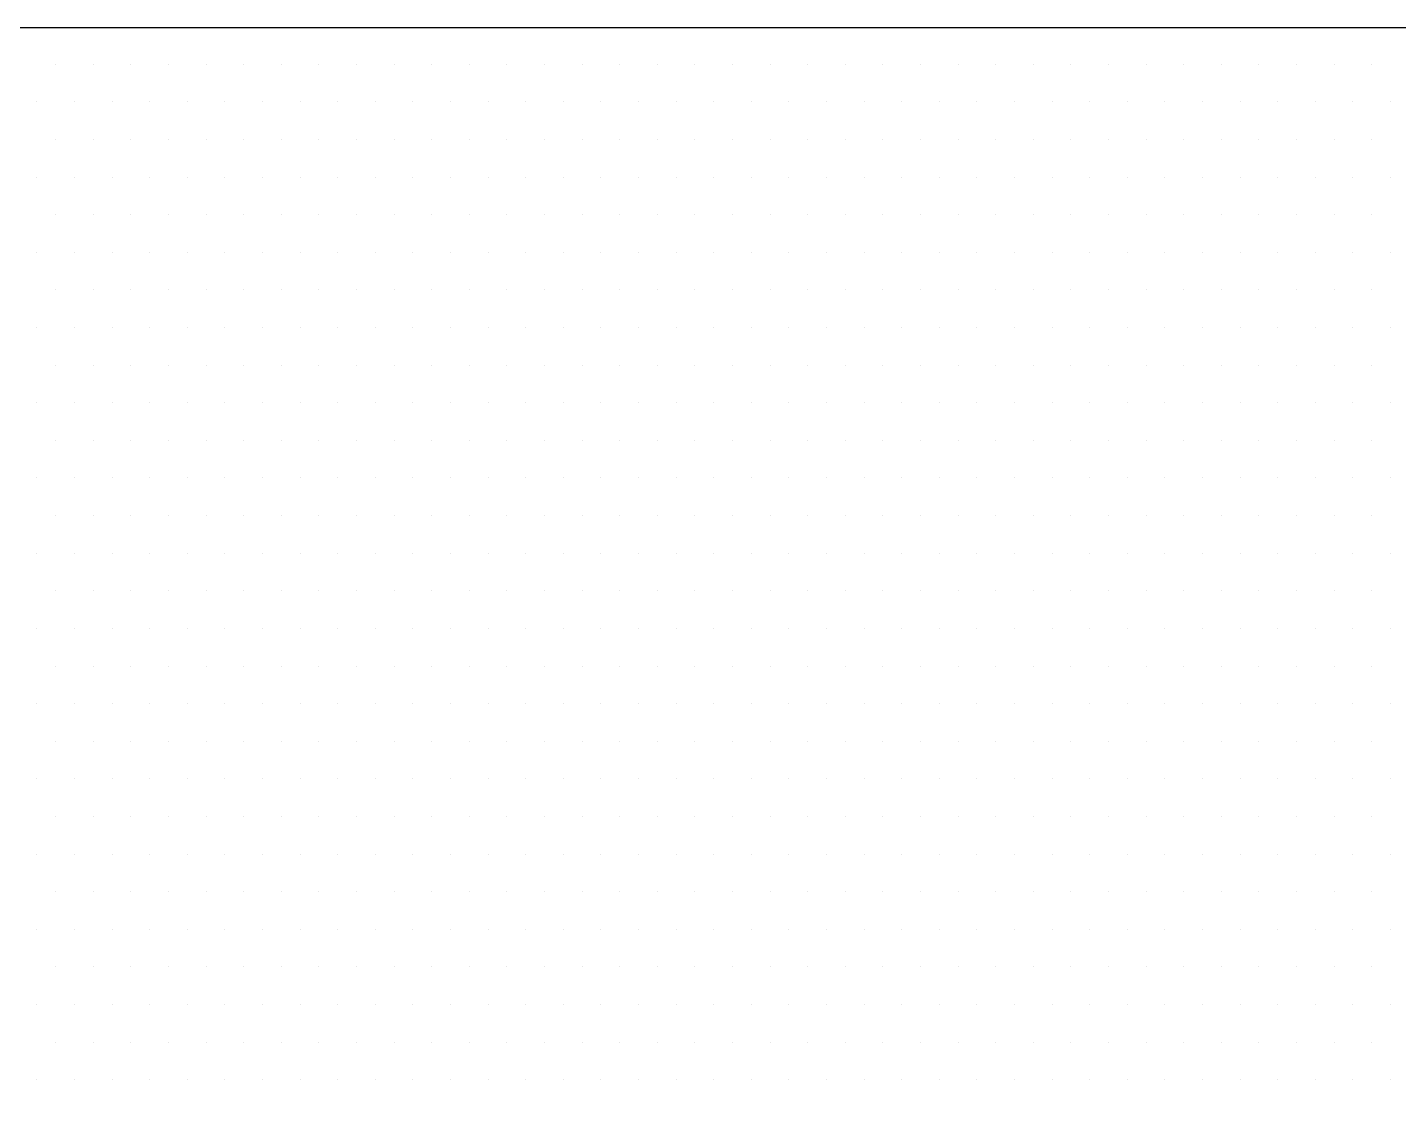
# Model space of a CAD drawing. Extents: x 13276711 to 13543385, y -848943 to -68012.
# Drawn here: x 13509252.65 to 13509262.9, y -843697.45 to -843689.44 of the extents above; entities that cross this region are included whole.
import ezdxf

# ---------------------------------------------------------------- set-up
doc = ezdxf.new("R2010")
doc.units = 0
doc.header["$LTSCALE"] = 1000
doc.header["$MEASUREMENT"] = 0
doc.layers.add('PUB_DIM', color=3, linetype='Continuous')
doc.layers.add('WINDOW', color=4, linetype='Continuous')

# ---------------------------------------------------------------- blocks, each defined once
blk = doc.blocks.new('*X36')
at = {"color": 0}
for p, q in [((-63.75, 1315.875), (-63.75, 1315.875)), ((-63.6875, 1315.875), (-63.6875, 1315.875)), ((-63.625, 1315.875), (-63.625, 1315.875)), ((-63.5625, 1315.875), (-63.5625, 1315.875)), ((-63.5, 1315.875), (-63.5, 1315.875)), ((-63.4375, 1315.875), (-63.4375, 1315.875)), ((-63.375, 1315.875), (-63.375, 1315.875)), ((-63.3125, 1315.875), (-63.3125, 1315.875)), ((-63.25, 1315.875), (-63.25, 1315.875)), ((-63.1875, 1315.875), (-63.1875, 1315.875)), ((-63.125, 1315.875), (-63.125, 1315.875)), ((-63.0625, 1315.875), (-63.0625, 1315.875)), ((-63, 1315.875), (-63, 1315.875)), ((-62.9375, 1315.875), (-62.9375, 1315.875)), ((-62.875, 1315.875), (-62.875, 1315.875)), ((-62.8125, 1315.875), (-62.8125, 1315.875)), ((-62.75, 1315.875), (-62.75, 1315.875)), ((-62.6875, 1315.875), (-62.6875, 1315.875)), ((-62.625, 1315.875), (-62.625, 1315.875)), ((-62.5625, 1315.875), (-62.5625, 1315.875)), ((-62.5, 1315.875), (-62.5, 1315.875)), ((-62.4375, 1315.875), (-62.4375, 1315.875)), ((-62.375, 1315.875), (-62.375, 1315.875)), ((-62.3125, 1315.875), (-62.3125, 1315.875)), ((-62.25, 1315.875), (-62.25, 1315.875)), ((-62.1875, 1315.875), (-62.1875, 1315.875)), ((-62.125, 1315.875), (-62.125, 1315.875)), ((-62.0625, 1315.875), (-62.0625, 1315.875)), ((-62, 1315.875), (-62, 1315.875)), ((-61.9375, 1315.875), (-61.9375, 1315.875)), ((-61.875, 1315.875), (-61.875, 1315.875)), ((-61.8125, 1315.875), (-61.8125, 1315.875)), ((-61.75, 1315.875), (-61.75, 1315.875)), ((-61.6875, 1315.875), (-61.6875, 1315.875)), ((-61.625, 1315.875), (-61.625, 1315.875)), ((-61.5625, 1315.875), (-61.5625, 1315.875)), ((-63.78125, 1315.8125), (-63.78125, 1315.8125)), ((-63.71875, 1315.8125), (-63.71875, 1315.8125)), ((-63.65625, 1315.8125), (-63.65625, 1315.8125)), ((-63.59375, 1315.8125), (-63.59375, 1315.8125)), ((-63.53125, 1315.8125), (-63.53125, 1315.8125)), ((-63.46875, 1315.8125), (-63.46875, 1315.8125)), ((-63.40625, 1315.8125), (-63.40625, 1315.8125)), ((-63.34375, 1315.8125), (-63.34375, 1315.8125)), ((-63.28125, 1315.8125), (-63.28125, 1315.8125)), ((-63.21875, 1315.8125), (-63.21875, 1315.8125)), ((-63.15625, 1315.8125), (-63.15625, 1315.8125)), ((-63.09375, 1315.8125), (-63.09375, 1315.8125)), ((-63.03125, 1315.8125), (-63.03125, 1315.8125)), ((-62.96875, 1315.8125), (-62.96875, 1315.8125)), ((-62.90625, 1315.8125), (-62.90625, 1315.8125)), ((-62.84375, 1315.8125), (-62.84375, 1315.8125)), ((-62.78125, 1315.8125), (-62.78125, 1315.8125)), ((-62.71875, 1315.8125), (-62.71875, 1315.8125)), ((-62.65625, 1315.8125), (-62.65625, 1315.8125)), ((-62.59375, 1315.8125), (-62.59375, 1315.8125)), ((-62.53125, 1315.8125), (-62.53125, 1315.8125)), ((-62.46875, 1315.8125), (-62.46875, 1315.8125)), ((-62.40625, 1315.8125), (-62.40625, 1315.8125)), ((-62.34375, 1315.8125), (-62.34375, 1315.8125)), ((-62.28125, 1315.8125), (-62.28125, 1315.8125)), ((-62.21875, 1315.8125), (-62.21875, 1315.8125)), ((-62.15625, 1315.8125), (-62.15625, 1315.8125)), ((-62.09375, 1315.8125), (-62.09375, 1315.8125)), ((-62.03125, 1315.8125), (-62.03125, 1315.8125)), ((-61.96875, 1315.8125), (-61.96875, 1315.8125)), ((-61.90625, 1315.8125), (-61.90625, 1315.8125)), ((-61.84375, 1315.8125), (-61.84375, 1315.8125)), ((-61.78125, 1315.8125), (-61.78125, 1315.8125)), ((-61.71875, 1315.8125), (-61.71875, 1315.8125)), ((-61.65625, 1315.8125), (-61.65625, 1315.8125)), ((-61.59375, 1315.8125), (-61.59375, 1315.8125)), ((-61.53125, 1315.8125), (-61.53125, 1315.8125)), ((-63.75, 1315.75), (-63.75, 1315.75)), ((-63.6875, 1315.75), (-63.6875, 1315.75)), ((-63.625, 1315.75), (-63.625, 1315.75)), ((-63.5625, 1315.75), (-63.5625, 1315.75)), ((-63.5, 1315.75), (-63.5, 1315.75)), ((-63.4375, 1315.75), (-63.4375, 1315.75)), ((-63.375, 1315.75), (-63.375, 1315.75)), ((-63.3125, 1315.75), (-63.3125, 1315.75)), ((-63.25, 1315.75), (-63.25, 1315.75)), ((-63.1875, 1315.75), (-63.1875, 1315.75)), ((-63.125, 1315.75), (-63.125, 1315.75)), ((-63.0625, 1315.75), (-63.0625, 1315.75)), ((-63, 1315.75), (-63, 1315.75)), ((-62.9375, 1315.75), (-62.9375, 1315.75)), ((-62.875, 1315.75), (-62.875, 1315.75)), ((-62.8125, 1315.75), (-62.8125, 1315.75)), ((-62.75, 1315.75), (-62.75, 1315.75)), ((-62.6875, 1315.75), (-62.6875, 1315.75)), ((-62.625, 1315.75), (-62.625, 1315.75)), ((-62.5625, 1315.75), (-62.5625, 1315.75)), ((-62.5, 1315.75), (-62.5, 1315.75)), ((-62.4375, 1315.75), (-62.4375, 1315.75)), ((-62.375, 1315.75), (-62.375, 1315.75)), ((-62.3125, 1315.75), (-62.3125, 1315.75)), ((-62.25, 1315.75), (-62.25, 1315.75)), ((-62.1875, 1315.75), (-62.1875, 1315.75)), ((-62.125, 1315.75), (-62.125, 1315.75)), ((-62.0625, 1315.75), (-62.0625, 1315.75)), ((-62, 1315.75), (-62, 1315.75)), ((-61.9375, 1315.75), (-61.9375, 1315.75)), ((-61.875, 1315.75), (-61.875, 1315.75)), ((-61.8125, 1315.75), (-61.8125, 1315.75)), ((-61.75, 1315.75), (-61.75, 1315.75)), ((-61.6875, 1315.75), (-61.6875, 1315.75)), ((-61.625, 1315.75), (-61.625, 1315.75)), ((-61.5625, 1315.75), (-61.5625, 1315.75)), ((-63.78125, 1315.6875), (-63.78125, 1315.6875)), ((-63.71875, 1315.6875), (-63.71875, 1315.6875)), ((-63.65625, 1315.6875), (-63.65625, 1315.6875)), ((-63.59375, 1315.6875), (-63.59375, 1315.6875)), ((-63.53125, 1315.6875), (-63.53125, 1315.6875)), ((-63.46875, 1315.6875), (-63.46875, 1315.6875)), ((-63.40625, 1315.6875), (-63.40625, 1315.6875)), ((-63.34375, 1315.6875), (-63.34375, 1315.6875)), ((-63.28125, 1315.6875), (-63.28125, 1315.6875)), ((-63.21875, 1315.6875), (-63.21875, 1315.6875)), ((-63.15625, 1315.6875), (-63.15625, 1315.6875)), ((-63.09375, 1315.6875), (-63.09375, 1315.6875)), ((-63.03125, 1315.6875), (-63.03125, 1315.6875)), ((-62.96875, 1315.6875), (-62.96875, 1315.6875)), ((-62.90625, 1315.6875), (-62.90625, 1315.6875)), ((-62.84375, 1315.6875), (-62.84375, 1315.6875)), ((-62.78125, 1315.6875), (-62.78125, 1315.6875)), ((-62.71875, 1315.6875), (-62.71875, 1315.6875)), ((-62.65625, 1315.6875), (-62.65625, 1315.6875)), ((-62.59375, 1315.6875), (-62.59375, 1315.6875)), ((-62.53125, 1315.6875), (-62.53125, 1315.6875)), ((-62.46875, 1315.6875), (-62.46875, 1315.6875)), ((-62.40625, 1315.6875), (-62.40625, 1315.6875)), ((-62.34375, 1315.6875), (-62.34375, 1315.6875)), ((-62.28125, 1315.6875), (-62.28125, 1315.6875)), ((-62.21875, 1315.6875), (-62.21875, 1315.6875)), ((-62.15625, 1315.6875), (-62.15625, 1315.6875)), ((-62.09375, 1315.6875), (-62.09375, 1315.6875)), ((-62.03125, 1315.6875), (-62.03125, 1315.6875)), ((-61.96875, 1315.6875), (-61.96875, 1315.6875)), ((-61.90625, 1315.6875), (-61.90625, 1315.6875)), ((-61.84375, 1315.6875), (-61.84375, 1315.6875)), ((-61.78125, 1315.6875), (-61.78125, 1315.6875)), ((-61.71875, 1315.6875), (-61.71875, 1315.6875)), ((-61.65625, 1315.6875), (-61.65625, 1315.6875)), ((-61.59375, 1315.6875), (-61.59375, 1315.6875)), ((-61.53125, 1315.6875), (-61.53125, 1315.6875)), ((-63.75, 1315.625), (-63.75, 1315.625)), ((-63.6875, 1315.625), (-63.6875, 1315.625)), ((-63.625, 1315.625), (-63.625, 1315.625)), ((-63.5625, 1315.625), (-63.5625, 1315.625)), ((-63.5, 1315.625), (-63.5, 1315.625)), ((-63.4375, 1315.625), (-63.4375, 1315.625)), ((-63.375, 1315.625), (-63.375, 1315.625)), ((-63.3125, 1315.625), (-63.3125, 1315.625)), ((-63.25, 1315.625), (-63.25, 1315.625)), ((-63.1875, 1315.625), (-63.1875, 1315.625)), ((-63.125, 1315.625), (-63.125, 1315.625)), ((-63.0625, 1315.625), (-63.0625, 1315.625)), ((-63, 1315.625), (-63, 1315.625)), ((-62.9375, 1315.625), (-62.9375, 1315.625)), ((-62.875, 1315.625), (-62.875, 1315.625)), ((-62.8125, 1315.625), (-62.8125, 1315.625)), ((-62.75, 1315.625), (-62.75, 1315.625)), ((-62.6875, 1315.625), (-62.6875, 1315.625)), ((-62.625, 1315.625), (-62.625, 1315.625)), ((-62.5625, 1315.625), (-62.5625, 1315.625)), ((-62.5, 1315.625), (-62.5, 1315.625)), ((-62.4375, 1315.625), (-62.4375, 1315.625)), ((-62.375, 1315.625), (-62.375, 1315.625)), ((-62.3125, 1315.625), (-62.3125, 1315.625)), ((-62.25, 1315.625), (-62.25, 1315.625)), ((-62.1875, 1315.625), (-62.1875, 1315.625)), ((-62.125, 1315.625), (-62.125, 1315.625)), ((-62.0625, 1315.625), (-62.0625, 1315.625)), ((-62, 1315.625), (-62, 1315.625)), ((-61.9375, 1315.625), (-61.9375, 1315.625)), ((-61.875, 1315.625), (-61.875, 1315.625)), ((-61.8125, 1315.625), (-61.8125, 1315.625)), ((-61.75, 1315.625), (-61.75, 1315.625)), ((-61.6875, 1315.625), (-61.6875, 1315.625)), ((-61.625, 1315.625), (-61.625, 1315.625)), ((-61.5625, 1315.625), (-61.5625, 1315.625)), ((-63.78125, 1315.5625), (-63.78125, 1315.5625)), ((-63.71875, 1315.5625), (-63.71875, 1315.5625)), ((-63.65625, 1315.5625), (-63.65625, 1315.5625)), ((-63.59375, 1315.5625), (-63.59375, 1315.5625)), ((-63.53125, 1315.5625), (-63.53125, 1315.5625)), ((-63.46875, 1315.5625), (-63.46875, 1315.5625)), ((-63.40625, 1315.5625), (-63.40625, 1315.5625)), ((-63.34375, 1315.5625), (-63.34375, 1315.5625)), ((-63.28125, 1315.5625), (-63.28125, 1315.5625)), ((-63.21875, 1315.5625), (-63.21875, 1315.5625)), ((-63.15625, 1315.5625), (-63.15625, 1315.5625)), ((-63.09375, 1315.5625), (-63.09375, 1315.5625)), ((-63.03125, 1315.5625), (-63.03125, 1315.5625)), ((-62.96875, 1315.5625), (-62.96875, 1315.5625)), ((-62.90625, 1315.5625), (-62.90625, 1315.5625)), ((-62.84375, 1315.5625), (-62.84375, 1315.5625)), ((-62.78125, 1315.5625), (-62.78125, 1315.5625)), ((-62.71875, 1315.5625), (-62.71875, 1315.5625)), ((-62.65625, 1315.5625), (-62.65625, 1315.5625)), ((-62.59375, 1315.5625), (-62.59375, 1315.5625)), ((-62.53125, 1315.5625), (-62.53125, 1315.5625)), ((-62.46875, 1315.5625), (-62.46875, 1315.5625)), ((-62.40625, 1315.5625), (-62.40625, 1315.5625)), ((-62.34375, 1315.5625), (-62.34375, 1315.5625)), ((-62.28125, 1315.5625), (-62.28125, 1315.5625)), ((-62.21875, 1315.5625), (-62.21875, 1315.5625)), ((-62.15625, 1315.5625), (-62.15625, 1315.5625)), ((-62.09375, 1315.5625), (-62.09375, 1315.5625)), ((-62.03125, 1315.5625), (-62.03125, 1315.5625)), ((-61.96875, 1315.5625), (-61.96875, 1315.5625)), ((-61.90625, 1315.5625), (-61.90625, 1315.5625)), ((-61.84375, 1315.5625), (-61.84375, 1315.5625)), ((-61.78125, 1315.5625), (-61.78125, 1315.5625)), ((-61.71875, 1315.5625), (-61.71875, 1315.5625)), ((-61.65625, 1315.5625), (-61.65625, 1315.5625)), ((-61.59375, 1315.5625), (-61.59375, 1315.5625)), ((-61.53125, 1315.5625), (-61.53125, 1315.5625)), ((-63.75, 1315.5), (-63.75, 1315.5)), ((-63.6875, 1315.5), (-63.6875, 1315.5)), ((-63.625, 1315.5), (-63.625, 1315.5)), ((-63.5625, 1315.5), (-63.5625, 1315.5)), ((-63.5, 1315.5), (-63.5, 1315.5)), ((-63.4375, 1315.5), (-63.4375, 1315.5)), ((-63.375, 1315.5), (-63.375, 1315.5)), ((-63.3125, 1315.5), (-63.3125, 1315.5)), ((-63.25, 1315.5), (-63.25, 1315.5)), ((-63.1875, 1315.5), (-63.1875, 1315.5)), ((-63.125, 1315.5), (-63.125, 1315.5)), ((-63.0625, 1315.5), (-63.0625, 1315.5)), ((-63, 1315.5), (-63, 1315.5)), ((-62.9375, 1315.5), (-62.9375, 1315.5)), ((-62.875, 1315.5), (-62.875, 1315.5)), ((-62.8125, 1315.5), (-62.8125, 1315.5)), ((-62.75, 1315.5), (-62.75, 1315.5)), ((-62.6875, 1315.5), (-62.6875, 1315.5)), ((-62.625, 1315.5), (-62.625, 1315.5)), ((-62.5625, 1315.5), (-62.5625, 1315.5)), ((-62.5, 1315.5), (-62.5, 1315.5)), ((-62.4375, 1315.5), (-62.4375, 1315.5)), ((-62.375, 1315.5), (-62.375, 1315.5)), ((-62.3125, 1315.5), (-62.3125, 1315.5)), ((-62.25, 1315.5), (-62.25, 1315.5)), ((-62.1875, 1315.5), (-62.1875, 1315.5)), ((-62.125, 1315.5), (-62.125, 1315.5)), ((-62.0625, 1315.5), (-62.0625, 1315.5)), ((-62, 1315.5), (-62, 1315.5)), ((-61.9375, 1315.5), (-61.9375, 1315.5)), ((-61.875, 1315.5), (-61.875, 1315.5)), ((-61.8125, 1315.5), (-61.8125, 1315.5)), ((-61.75, 1315.5), (-61.75, 1315.5)), ((-61.6875, 1315.5), (-61.6875, 1315.5)), ((-61.625, 1315.5), (-61.625, 1315.5)), ((-61.5625, 1315.5), (-61.5625, 1315.5)), ((-63.78125, 1315.4375), (-63.78125, 1315.4375)), ((-63.71875, 1315.4375), (-63.71875, 1315.4375)), ((-63.65625, 1315.4375), (-63.65625, 1315.4375)), ((-63.59375, 1315.4375), (-63.59375, 1315.4375)), ((-63.53125, 1315.4375), (-63.53125, 1315.4375)), ((-63.46875, 1315.4375), (-63.46875, 1315.4375)), ((-63.40625, 1315.4375), (-63.40625, 1315.4375)), ((-63.34375, 1315.4375), (-63.34375, 1315.4375)), ((-63.28125, 1315.4375), (-63.28125, 1315.4375)), ((-63.21875, 1315.4375), (-63.21875, 1315.4375)), ((-63.15625, 1315.4375), (-63.15625, 1315.4375)), ((-63.09375, 1315.4375), (-63.09375, 1315.4375)), ((-63.03125, 1315.4375), (-63.03125, 1315.4375)), ((-62.96875, 1315.4375), (-62.96875, 1315.4375)), ((-62.90625, 1315.4375), (-62.90625, 1315.4375)), ((-62.84375, 1315.4375), (-62.84375, 1315.4375)), ((-62.78125, 1315.4375), (-62.78125, 1315.4375)), ((-62.71875, 1315.4375), (-62.71875, 1315.4375)), ((-62.65625, 1315.4375), (-62.65625, 1315.4375)), ((-62.59375, 1315.4375), (-62.59375, 1315.4375)), ((-62.53125, 1315.4375), (-62.53125, 1315.4375)), ((-62.46875, 1315.4375), (-62.46875, 1315.4375)), ((-62.40625, 1315.4375), (-62.40625, 1315.4375)), ((-62.34375, 1315.4375), (-62.34375, 1315.4375)), ((-62.28125, 1315.4375), (-62.28125, 1315.4375)), ((-62.21875, 1315.4375), (-62.21875, 1315.4375)), ((-62.15625, 1315.4375), (-62.15625, 1315.4375)), ((-62.09375, 1315.4375), (-62.09375, 1315.4375)), ((-62.03125, 1315.4375), (-62.03125, 1315.4375)), ((-61.96875, 1315.4375), (-61.96875, 1315.4375)), ((-61.90625, 1315.4375), (-61.90625, 1315.4375)), ((-61.84375, 1315.4375), (-61.84375, 1315.4375)), ((-61.78125, 1315.4375), (-61.78125, 1315.4375)), ((-61.71875, 1315.4375), (-61.71875, 1315.4375)), ((-61.65625, 1315.4375), (-61.65625, 1315.4375)), ((-61.59375, 1315.4375), (-61.59375, 1315.4375)), ((-61.53125, 1315.4375), (-61.53125, 1315.4375)), ((-63.75, 1315.375), (-63.75, 1315.375)), ((-63.6875, 1315.375), (-63.6875, 1315.375)), ((-63.625, 1315.375), (-63.625, 1315.375)), ((-63.5625, 1315.375), (-63.5625, 1315.375)), ((-63.5, 1315.375), (-63.5, 1315.375)), ((-63.4375, 1315.375), (-63.4375, 1315.375)), ((-63.375, 1315.375), (-63.375, 1315.375)), ((-63.3125, 1315.375), (-63.3125, 1315.375)), ((-63.25, 1315.375), (-63.25, 1315.375)), ((-63.1875, 1315.375), (-63.1875, 1315.375)), ((-63.125, 1315.375), (-63.125, 1315.375)), ((-63.0625, 1315.375), (-63.0625, 1315.375)), ((-63, 1315.375), (-63, 1315.375)), ((-62.9375, 1315.375), (-62.9375, 1315.375)), ((-62.875, 1315.375), (-62.875, 1315.375)), ((-62.8125, 1315.375), (-62.8125, 1315.375)), ((-62.75, 1315.375), (-62.75, 1315.375)), ((-62.6875, 1315.375), (-62.6875, 1315.375)), ((-62.625, 1315.375), (-62.625, 1315.375)), ((-62.5625, 1315.375), (-62.5625, 1315.375)), ((-62.5, 1315.375), (-62.5, 1315.375)), ((-62.4375, 1315.375), (-62.4375, 1315.375)), ((-62.375, 1315.375), (-62.375, 1315.375)), ((-62.3125, 1315.375), (-62.3125, 1315.375)), ((-62.25, 1315.375), (-62.25, 1315.375)), ((-62.1875, 1315.375), (-62.1875, 1315.375)), ((-62.125, 1315.375), (-62.125, 1315.375)), ((-62.0625, 1315.375), (-62.0625, 1315.375)), ((-62, 1315.375), (-62, 1315.375)), ((-61.9375, 1315.375), (-61.9375, 1315.375)), ((-61.875, 1315.375), (-61.875, 1315.375)), ((-61.8125, 1315.375), (-61.8125, 1315.375)), ((-61.75, 1315.375), (-61.75, 1315.375)), ((-61.6875, 1315.375), (-61.6875, 1315.375)), ((-61.625, 1315.375), (-61.625, 1315.375)), ((-61.5625, 1315.375), (-61.5625, 1315.375)), ((-63.78125, 1315.3125), (-63.78125, 1315.3125)), ((-63.71875, 1315.3125), (-63.71875, 1315.3125)), ((-63.65625, 1315.3125), (-63.65625, 1315.3125)), ((-63.59375, 1315.3125), (-63.59375, 1315.3125)), ((-63.53125, 1315.3125), (-63.53125, 1315.3125)), ((-63.46875, 1315.3125), (-63.46875, 1315.3125)), ((-63.40625, 1315.3125), (-63.40625, 1315.3125)), ((-63.34375, 1315.3125), (-63.34375, 1315.3125)), ((-63.28125, 1315.3125), (-63.28125, 1315.3125)), ((-63.21875, 1315.3125), (-63.21875, 1315.3125)), ((-63.15625, 1315.3125), (-63.15625, 1315.3125)), ((-63.09375, 1315.3125), (-63.09375, 1315.3125)), ((-63.03125, 1315.3125), (-63.03125, 1315.3125)), ((-62.96875, 1315.3125), (-62.96875, 1315.3125)), ((-62.90625, 1315.3125), (-62.90625, 1315.3125)), ((-62.84375, 1315.3125), (-62.84375, 1315.3125)), ((-62.78125, 1315.3125), (-62.78125, 1315.3125)), ((-62.71875, 1315.3125), (-62.71875, 1315.3125)), ((-62.65625, 1315.3125), (-62.65625, 1315.3125)), ((-62.59375, 1315.3125), (-62.59375, 1315.3125)), ((-62.53125, 1315.3125), (-62.53125, 1315.3125)), ((-62.46875, 1315.3125), (-62.46875, 1315.3125)), ((-62.40625, 1315.3125), (-62.40625, 1315.3125)), ((-62.34375, 1315.3125), (-62.34375, 1315.3125)), ((-62.28125, 1315.3125), (-62.28125, 1315.3125)), ((-62.21875, 1315.3125), (-62.21875, 1315.3125)), ((-62.15625, 1315.3125), (-62.15625, 1315.3125)), ((-62.09375, 1315.3125), (-62.09375, 1315.3125)), ((-62.03125, 1315.3125), (-62.03125, 1315.3125)), ((-61.96875, 1315.3125), (-61.96875, 1315.3125)), ((-61.90625, 1315.3125), (-61.90625, 1315.3125)), ((-61.84375, 1315.3125), (-61.84375, 1315.3125)), ((-61.78125, 1315.3125), (-61.78125, 1315.3125)), ((-61.71875, 1315.3125), (-61.71875, 1315.3125)), ((-61.65625, 1315.3125), (-61.65625, 1315.3125)), ((-61.59375, 1315.3125), (-61.59375, 1315.3125)), ((-61.53125, 1315.3125), (-61.53125, 1315.3125)), ((-63.75, 1315.25), (-63.75, 1315.25)), ((-63.6875, 1315.25), (-63.6875, 1315.25)), ((-63.625, 1315.25), (-63.625, 1315.25)), ((-63.5625, 1315.25), (-63.5625, 1315.25)), ((-63.5, 1315.25), (-63.5, 1315.25)), ((-63.4375, 1315.25), (-63.4375, 1315.25)), ((-63.375, 1315.25), (-63.375, 1315.25)), ((-63.3125, 1315.25), (-63.3125, 1315.25)), ((-63.25, 1315.25), (-63.25, 1315.25)), ((-63.1875, 1315.25), (-63.1875, 1315.25)), ((-63.125, 1315.25), (-63.125, 1315.25)), ((-63.0625, 1315.25), (-63.0625, 1315.25)), ((-63, 1315.25), (-63, 1315.25)), ((-62.9375, 1315.25), (-62.9375, 1315.25)), ((-62.875, 1315.25), (-62.875, 1315.25)), ((-62.8125, 1315.25), (-62.8125, 1315.25)), ((-62.75, 1315.25), (-62.75, 1315.25)), ((-62.6875, 1315.25), (-62.6875, 1315.25)), ((-62.625, 1315.25), (-62.625, 1315.25)), ((-62.5625, 1315.25), (-62.5625, 1315.25)), ((-62.5, 1315.25), (-62.5, 1315.25)), ((-62.4375, 1315.25), (-62.4375, 1315.25)), ((-62.375, 1315.25), (-62.375, 1315.25)), ((-62.3125, 1315.25), (-62.3125, 1315.25)), ((-62.25, 1315.25), (-62.25, 1315.25)), ((-62.1875, 1315.25), (-62.1875, 1315.25)), ((-62.125, 1315.25), (-62.125, 1315.25)), ((-62.0625, 1315.25), (-62.0625, 1315.25)), ((-62, 1315.25), (-62, 1315.25)), ((-61.9375, 1315.25), (-61.9375, 1315.25)), ((-61.875, 1315.25), (-61.875, 1315.25)), ((-61.8125, 1315.25), (-61.8125, 1315.25)), ((-61.75, 1315.25), (-61.75, 1315.25)), ((-61.6875, 1315.25), (-61.6875, 1315.25)), ((-61.625, 1315.25), (-61.625, 1315.25)), ((-61.5625, 1315.25), (-61.5625, 1315.25)), ((-63.78125, 1315.1875), (-63.78125, 1315.1875)), ((-63.71875, 1315.1875), (-63.71875, 1315.1875)), ((-63.65625, 1315.1875), (-63.65625, 1315.1875)), ((-63.59375, 1315.1875), (-63.59375, 1315.1875)), ((-63.53125, 1315.1875), (-63.53125, 1315.1875)), ((-63.46875, 1315.1875), (-63.46875, 1315.1875)), ((-63.40625, 1315.1875), (-63.40625, 1315.1875)), ((-63.34375, 1315.1875), (-63.34375, 1315.1875)), ((-63.28125, 1315.1875), (-63.28125, 1315.1875)), ((-63.21875, 1315.1875), (-63.21875, 1315.1875)), ((-63.15625, 1315.1875), (-63.15625, 1315.1875)), ((-63.09375, 1315.1875), (-63.09375, 1315.1875)), ((-63.03125, 1315.1875), (-63.03125, 1315.1875)), ((-62.96875, 1315.1875), (-62.96875, 1315.1875)), ((-62.90625, 1315.1875), (-62.90625, 1315.1875)), ((-62.84375, 1315.1875), (-62.84375, 1315.1875)), ((-62.78125, 1315.1875), (-62.78125, 1315.1875)), ((-62.71875, 1315.1875), (-62.71875, 1315.1875)), ((-62.65625, 1315.1875), (-62.65625, 1315.1875)), ((-62.59375, 1315.1875), (-62.59375, 1315.1875)), ((-62.53125, 1315.1875), (-62.53125, 1315.1875)), ((-62.46875, 1315.1875), (-62.46875, 1315.1875)), ((-62.40625, 1315.1875), (-62.40625, 1315.1875)), ((-62.34375, 1315.1875), (-62.34375, 1315.1875)), ((-62.28125, 1315.1875), (-62.28125, 1315.1875)), ((-62.21875, 1315.1875), (-62.21875, 1315.1875)), ((-62.15625, 1315.1875), (-62.15625, 1315.1875)), ((-62.09375, 1315.1875), (-62.09375, 1315.1875)), ((-62.03125, 1315.1875), (-62.03125, 1315.1875)), ((-61.96875, 1315.1875), (-61.96875, 1315.1875)), ((-61.90625, 1315.1875), (-61.90625, 1315.1875)), ((-61.84375, 1315.1875), (-61.84375, 1315.1875)), ((-61.78125, 1315.1875), (-61.78125, 1315.1875)), ((-61.71875, 1315.1875), (-61.71875, 1315.1875)), ((-61.65625, 1315.1875), (-61.65625, 1315.1875)), ((-61.59375, 1315.1875), (-61.59375, 1315.1875)), ((-61.53125, 1315.1875), (-61.53125, 1315.1875)), ((-63.75, 1315.125), (-63.75, 1315.125)), ((-63.6875, 1315.125), (-63.6875, 1315.125)), ((-63.625, 1315.125), (-63.625, 1315.125)), ((-63.5625, 1315.125), (-63.5625, 1315.125)), ((-63.5, 1315.125), (-63.5, 1315.125)), ((-63.4375, 1315.125), (-63.4375, 1315.125)), ((-63.375, 1315.125), (-63.375, 1315.125)), ((-63.3125, 1315.125), (-63.3125, 1315.125)), ((-63.25, 1315.125), (-63.25, 1315.125)), ((-63.1875, 1315.125), (-63.1875, 1315.125)), ((-63.125, 1315.125), (-63.125, 1315.125)), ((-63.0625, 1315.125), (-63.0625, 1315.125)), ((-63, 1315.125), (-63, 1315.125)), ((-62.9375, 1315.125), (-62.9375, 1315.125)), ((-62.875, 1315.125), (-62.875, 1315.125)), ((-62.8125, 1315.125), (-62.8125, 1315.125)), ((-62.75, 1315.125), (-62.75, 1315.125)), ((-62.6875, 1315.125), (-62.6875, 1315.125)), ((-62.625, 1315.125), (-62.625, 1315.125)), ((-62.5625, 1315.125), (-62.5625, 1315.125)), ((-62.5, 1315.125), (-62.5, 1315.125)), ((-62.4375, 1315.125), (-62.4375, 1315.125)), ((-62.375, 1315.125), (-62.375, 1315.125)), ((-62.3125, 1315.125), (-62.3125, 1315.125)), ((-62.25, 1315.125), (-62.25, 1315.125)), ((-62.1875, 1315.125), (-62.1875, 1315.125)), ((-62.125, 1315.125), (-62.125, 1315.125)), ((-62.0625, 1315.125), (-62.0625, 1315.125)), ((-62, 1315.125), (-62, 1315.125)), ((-61.9375, 1315.125), (-61.9375, 1315.125)), ((-61.875, 1315.125), (-61.875, 1315.125)), ((-61.8125, 1315.125), (-61.8125, 1315.125)), ((-61.75, 1315.125), (-61.75, 1315.125)), ((-61.6875, 1315.125), (-61.6875, 1315.125)), ((-61.625, 1315.125), (-61.625, 1315.125)), ((-61.5625, 1315.125), (-61.5625, 1315.125)), ((-63.78125, 1315.0625), (-63.78125, 1315.0625)), ((-63.71875, 1315.0625), (-63.71875, 1315.0625)), ((-63.65625, 1315.0625), (-63.65625, 1315.0625)), ((-63.59375, 1315.0625), (-63.59375, 1315.0625)), ((-63.53125, 1315.0625), (-63.53125, 1315.0625)), ((-63.46875, 1315.0625), (-63.46875, 1315.0625)), ((-63.40625, 1315.0625), (-63.40625, 1315.0625)), ((-63.34375, 1315.0625), (-63.34375, 1315.0625)), ((-63.28125, 1315.0625), (-63.28125, 1315.0625)), ((-63.21875, 1315.0625), (-63.21875, 1315.0625)), ((-63.15625, 1315.0625), (-63.15625, 1315.0625)), ((-63.09375, 1315.0625), (-63.09375, 1315.0625)), ((-63.03125, 1315.0625), (-63.03125, 1315.0625)), ((-62.96875, 1315.0625), (-62.96875, 1315.0625)), ((-62.90625, 1315.0625), (-62.90625, 1315.0625)), ((-62.84375, 1315.0625), (-62.84375, 1315.0625)), ((-62.78125, 1315.0625), (-62.78125, 1315.0625)), ((-62.71875, 1315.0625), (-62.71875, 1315.0625)), ((-62.65625, 1315.0625), (-62.65625, 1315.0625)), ((-62.59375, 1315.0625), (-62.59375, 1315.0625)), ((-62.53125, 1315.0625), (-62.53125, 1315.0625)), ((-62.46875, 1315.0625), (-62.46875, 1315.0625)), ((-62.40625, 1315.0625), (-62.40625, 1315.0625)), ((-62.34375, 1315.0625), (-62.34375, 1315.0625)), ((-62.28125, 1315.0625), (-62.28125, 1315.0625)), ((-62.21875, 1315.0625), (-62.21875, 1315.0625)), ((-62.15625, 1315.0625), (-62.15625, 1315.0625)), ((-62.09375, 1315.0625), (-62.09375, 1315.0625)), ((-62.03125, 1315.0625), (-62.03125, 1315.0625)), ((-61.96875, 1315.0625), (-61.96875, 1315.0625)), ((-61.90625, 1315.0625), (-61.90625, 1315.0625)), ((-61.84375, 1315.0625), (-61.84375, 1315.0625)), ((-61.78125, 1315.0625), (-61.78125, 1315.0625)), ((-61.71875, 1315.0625), (-61.71875, 1315.0625)), ((-61.65625, 1315.0625), (-61.65625, 1315.0625)), ((-61.59375, 1315.0625), (-61.59375, 1315.0625)), ((-61.53125, 1315.0625), (-61.53125, 1315.0625)), ((-63.75, 1315), (-63.75, 1315)), ((-63.6875, 1315), (-63.6875, 1315)), ((-63.625, 1315), (-63.625, 1315)), ((-63.5625, 1315), (-63.5625, 1315)), ((-63.5, 1315), (-63.5, 1315)), ((-63.4375, 1315), (-63.4375, 1315)), ((-63.375, 1315), (-63.375, 1315)), ((-63.3125, 1315), (-63.3125, 1315)), ((-63.25, 1315), (-63.25, 1315)), ((-63.1875, 1315), (-63.1875, 1315)), ((-63.125, 1315), (-63.125, 1315)), ((-63.0625, 1315), (-63.0625, 1315)), ((-63, 1315), (-63, 1315)), ((-62.9375, 1315), (-62.9375, 1315)), ((-62.875, 1315), (-62.875, 1315)), ((-62.8125, 1315), (-62.8125, 1315)), ((-62.75, 1315), (-62.75, 1315)), ((-62.6875, 1315), (-62.6875, 1315)), ((-62.625, 1315), (-62.625, 1315)), ((-62.5625, 1315), (-62.5625, 1315)), ((-62.5, 1315), (-62.5, 1315)), ((-62.4375, 1315), (-62.4375, 1315)), ((-62.375, 1315), (-62.375, 1315)), ((-62.3125, 1315), (-62.3125, 1315)), ((-62.25, 1315), (-62.25, 1315)), ((-62.1875, 1315), (-62.1875, 1315)), ((-62.125, 1315), (-62.125, 1315)), ((-62.0625, 1315), (-62.0625, 1315)), ((-62, 1315), (-62, 1315)), ((-61.9375, 1315), (-61.9375, 1315)), ((-61.875, 1315), (-61.875, 1315)), ((-61.8125, 1315), (-61.8125, 1315)), ((-61.75, 1315), (-61.75, 1315)), ((-61.6875, 1315), (-61.6875, 1315)), ((-61.625, 1315), (-61.625, 1315)), ((-61.5625, 1315), (-61.5625, 1315)), ((-63.78125, 1314.9375), (-63.78125, 1314.9375)), ((-63.71875, 1314.9375), (-63.71875, 1314.9375)), ((-63.65625, 1314.9375), (-63.65625, 1314.9375)), ((-63.59375, 1314.9375), (-63.59375, 1314.9375)), ((-63.53125, 1314.9375), (-63.53125, 1314.9375)), ((-63.46875, 1314.9375), (-63.46875, 1314.9375)), ((-63.40625, 1314.9375), (-63.40625, 1314.9375)), ((-63.34375, 1314.9375), (-63.34375, 1314.9375)), ((-63.28125, 1314.9375), (-63.28125, 1314.9375)), ((-63.21875, 1314.9375), (-63.21875, 1314.9375)), ((-63.15625, 1314.9375), (-63.15625, 1314.9375)), ((-63.09375, 1314.9375), (-63.09375, 1314.9375)), ((-63.03125, 1314.9375), (-63.03125, 1314.9375)), ((-62.96875, 1314.9375), (-62.96875, 1314.9375)), ((-62.90625, 1314.9375), (-62.90625, 1314.9375)), ((-62.84375, 1314.9375), (-62.84375, 1314.9375)), ((-62.78125, 1314.9375), (-62.78125, 1314.9375)), ((-62.71875, 1314.9375), (-62.71875, 1314.9375)), ((-62.65625, 1314.9375), (-62.65625, 1314.9375)), ((-62.59375, 1314.9375), (-62.59375, 1314.9375)), ((-62.53125, 1314.9375), (-62.53125, 1314.9375)), ((-62.46875, 1314.9375), (-62.46875, 1314.9375)), ((-62.40625, 1314.9375), (-62.40625, 1314.9375)), ((-62.34375, 1314.9375), (-62.34375, 1314.9375)), ((-62.28125, 1314.9375), (-62.28125, 1314.9375)), ((-62.21875, 1314.9375), (-62.21875, 1314.9375)), ((-62.15625, 1314.9375), (-62.15625, 1314.9375)), ((-62.09375, 1314.9375), (-62.09375, 1314.9375)), ((-62.03125, 1314.9375), (-62.03125, 1314.9375)), ((-61.96875, 1314.9375), (-61.96875, 1314.9375)), ((-61.90625, 1314.9375), (-61.90625, 1314.9375)), ((-61.84375, 1314.9375), (-61.84375, 1314.9375)), ((-61.78125, 1314.9375), (-61.78125, 1314.9375)), ((-61.71875, 1314.9375), (-61.71875, 1314.9375)), ((-61.65625, 1314.9375), (-61.65625, 1314.9375)), ((-61.59375, 1314.9375), (-61.59375, 1314.9375)), ((-61.53125, 1314.9375), (-61.53125, 1314.9375)), ((-63.75, 1314.875), (-63.75, 1314.875)), ((-63.6875, 1314.875), (-63.6875, 1314.875)), ((-63.625, 1314.875), (-63.625, 1314.875)), ((-63.5625, 1314.875), (-63.5625, 1314.875)), ((-63.5, 1314.875), (-63.5, 1314.875)), ((-63.4375, 1314.875), (-63.4375, 1314.875)), ((-63.375, 1314.875), (-63.375, 1314.875)), ((-63.3125, 1314.875), (-63.3125, 1314.875)), ((-63.25, 1314.875), (-63.25, 1314.875)), ((-63.1875, 1314.875), (-63.1875, 1314.875)), ((-63.125, 1314.875), (-63.125, 1314.875)), ((-63.0625, 1314.875), (-63.0625, 1314.875)), ((-63, 1314.875), (-63, 1314.875)), ((-62.9375, 1314.875), (-62.9375, 1314.875)), ((-62.875, 1314.875), (-62.875, 1314.875)), ((-62.8125, 1314.875), (-62.8125, 1314.875)), ((-62.75, 1314.875), (-62.75, 1314.875)), ((-62.6875, 1314.875), (-62.6875, 1314.875)), ((-62.625, 1314.875), (-62.625, 1314.875)), ((-62.5625, 1314.875), (-62.5625, 1314.875)), ((-62.5, 1314.875), (-62.5, 1314.875)), ((-62.4375, 1314.875), (-62.4375, 1314.875)), ((-62.375, 1314.875), (-62.375, 1314.875)), ((-62.3125, 1314.875), (-62.3125, 1314.875)), ((-62.25, 1314.875), (-62.25, 1314.875)), ((-62.1875, 1314.875), (-62.1875, 1314.875)), ((-62.125, 1314.875), (-62.125, 1314.875)), ((-62.0625, 1314.875), (-62.0625, 1314.875)), ((-62, 1314.875), (-62, 1314.875)), ((-61.9375, 1314.875), (-61.9375, 1314.875)), ((-61.875, 1314.875), (-61.875, 1314.875)), ((-61.8125, 1314.875), (-61.8125, 1314.875)), ((-61.75, 1314.875), (-61.75, 1314.875)), ((-61.6875, 1314.875), (-61.6875, 1314.875)), ((-61.625, 1314.875), (-61.625, 1314.875)), ((-61.5625, 1314.875), (-61.5625, 1314.875)), ((-63.78125, 1314.8125), (-63.78125, 1314.8125)), ((-63.71875, 1314.8125), (-63.71875, 1314.8125)), ((-63.65625, 1314.8125), (-63.65625, 1314.8125)), ((-63.59375, 1314.8125), (-63.59375, 1314.8125)), ((-63.53125, 1314.8125), (-63.53125, 1314.8125)), ((-63.46875, 1314.8125), (-63.46875, 1314.8125)), ((-63.40625, 1314.8125), (-63.40625, 1314.8125)), ((-63.34375, 1314.8125), (-63.34375, 1314.8125)), ((-63.28125, 1314.8125), (-63.28125, 1314.8125)), ((-63.21875, 1314.8125), (-63.21875, 1314.8125)), ((-63.15625, 1314.8125), (-63.15625, 1314.8125)), ((-63.09375, 1314.8125), (-63.09375, 1314.8125)), ((-63.03125, 1314.8125), (-63.03125, 1314.8125)), ((-62.96875, 1314.8125), (-62.96875, 1314.8125)), ((-62.90625, 1314.8125), (-62.90625, 1314.8125)), ((-62.84375, 1314.8125), (-62.84375, 1314.8125)), ((-62.78125, 1314.8125), (-62.78125, 1314.8125)), ((-62.71875, 1314.8125), (-62.71875, 1314.8125)), ((-62.65625, 1314.8125), (-62.65625, 1314.8125)), ((-62.59375, 1314.8125), (-62.59375, 1314.8125)), ((-62.53125, 1314.8125), (-62.53125, 1314.8125)), ((-62.46875, 1314.8125), (-62.46875, 1314.8125)), ((-62.40625, 1314.8125), (-62.40625, 1314.8125)), ((-62.34375, 1314.8125), (-62.34375, 1314.8125)), ((-62.28125, 1314.8125), (-62.28125, 1314.8125)), ((-62.21875, 1314.8125), (-62.21875, 1314.8125)), ((-62.15625, 1314.8125), (-62.15625, 1314.8125)), ((-62.09375, 1314.8125), (-62.09375, 1314.8125)), ((-62.03125, 1314.8125), (-62.03125, 1314.8125)), ((-61.96875, 1314.8125), (-61.96875, 1314.8125)), ((-61.90625, 1314.8125), (-61.90625, 1314.8125)), ((-61.84375, 1314.8125), (-61.84375, 1314.8125)), ((-61.78125, 1314.8125), (-61.78125, 1314.8125)), ((-61.71875, 1314.8125), (-61.71875, 1314.8125)), ((-61.65625, 1314.8125), (-61.65625, 1314.8125)), ((-61.59375, 1314.8125), (-61.59375, 1314.8125)), ((-61.53125, 1314.8125), (-61.53125, 1314.8125)), ((-63.75, 1314.75), (-63.75, 1314.75)), ((-63.6875, 1314.75), (-63.6875, 1314.75)), ((-63.625, 1314.75), (-63.625, 1314.75)), ((-63.5625, 1314.75), (-63.5625, 1314.75)), ((-63.5, 1314.75), (-63.5, 1314.75)), ((-63.4375, 1314.75), (-63.4375, 1314.75)), ((-63.375, 1314.75), (-63.375, 1314.75)), ((-63.3125, 1314.75), (-63.3125, 1314.75)), ((-63.25, 1314.75), (-63.25, 1314.75)), ((-63.1875, 1314.75), (-63.1875, 1314.75)), ((-63.125, 1314.75), (-63.125, 1314.75)), ((-63.0625, 1314.75), (-63.0625, 1314.75)), ((-63, 1314.75), (-63, 1314.75)), ((-62.9375, 1314.75), (-62.9375, 1314.75)), ((-62.875, 1314.75), (-62.875, 1314.75)), ((-62.8125, 1314.75), (-62.8125, 1314.75)), ((-62.75, 1314.75), (-62.75, 1314.75)), ((-62.6875, 1314.75), (-62.6875, 1314.75)), ((-62.625, 1314.75), (-62.625, 1314.75)), ((-62.5625, 1314.75), (-62.5625, 1314.75)), ((-62.5, 1314.75), (-62.5, 1314.75)), ((-62.4375, 1314.75), (-62.4375, 1314.75)), ((-62.375, 1314.75), (-62.375, 1314.75)), ((-62.3125, 1314.75), (-62.3125, 1314.75)), ((-62.25, 1314.75), (-62.25, 1314.75)), ((-62.1875, 1314.75), (-62.1875, 1314.75)), ((-62.125, 1314.75), (-62.125, 1314.75)), ((-62.0625, 1314.75), (-62.0625, 1314.75)), ((-62, 1314.75), (-62, 1314.75)), ((-61.9375, 1314.75), (-61.9375, 1314.75)), ((-61.875, 1314.75), (-61.875, 1314.75)), ((-61.8125, 1314.75), (-61.8125, 1314.75)), ((-61.75, 1314.75), (-61.75, 1314.75)), ((-61.6875, 1314.75), (-61.6875, 1314.75)), ((-61.625, 1314.75), (-61.625, 1314.75)), ((-61.5625, 1314.75), (-61.5625, 1314.75)), ((-63.78125, 1314.6875), (-63.78125, 1314.6875)), ((-63.71875, 1314.6875), (-63.71875, 1314.6875)), ((-63.65625, 1314.6875), (-63.65625, 1314.6875)), ((-63.59375, 1314.6875), (-63.59375, 1314.6875)), ((-63.53125, 1314.6875), (-63.53125, 1314.6875)), ((-63.46875, 1314.6875), (-63.46875, 1314.6875)), ((-63.40625, 1314.6875), (-63.40625, 1314.6875)), ((-63.34375, 1314.6875), (-63.34375, 1314.6875)), ((-63.28125, 1314.6875), (-63.28125, 1314.6875)), ((-63.21875, 1314.6875), (-63.21875, 1314.6875)), ((-63.15625, 1314.6875), (-63.15625, 1314.6875)), ((-63.09375, 1314.6875), (-63.09375, 1314.6875)), ((-63.03125, 1314.6875), (-63.03125, 1314.6875)), ((-62.96875, 1314.6875), (-62.96875, 1314.6875)), ((-62.90625, 1314.6875), (-62.90625, 1314.6875)), ((-62.84375, 1314.6875), (-62.84375, 1314.6875)), ((-62.78125, 1314.6875), (-62.78125, 1314.6875)), ((-62.71875, 1314.6875), (-62.71875, 1314.6875)), ((-62.65625, 1314.6875), (-62.65625, 1314.6875)), ((-62.59375, 1314.6875), (-62.59375, 1314.6875)), ((-62.53125, 1314.6875), (-62.53125, 1314.6875)), ((-62.46875, 1314.6875), (-62.46875, 1314.6875)), ((-62.40625, 1314.6875), (-62.40625, 1314.6875)), ((-62.34375, 1314.6875), (-62.34375, 1314.6875)), ((-62.28125, 1314.6875), (-62.28125, 1314.6875)), ((-62.21875, 1314.6875), (-62.21875, 1314.6875)), ((-62.15625, 1314.6875), (-62.15625, 1314.6875)), ((-62.09375, 1314.6875), (-62.09375, 1314.6875)), ((-62.03125, 1314.6875), (-62.03125, 1314.6875)), ((-61.96875, 1314.6875), (-61.96875, 1314.6875)), ((-61.90625, 1314.6875), (-61.90625, 1314.6875)), ((-61.84375, 1314.6875), (-61.84375, 1314.6875)), ((-61.78125, 1314.6875), (-61.78125, 1314.6875)), ((-61.71875, 1314.6875), (-61.71875, 1314.6875)), ((-61.65625, 1314.6875), (-61.65625, 1314.6875)), ((-61.59375, 1314.6875), (-61.59375, 1314.6875)), ((-61.53125, 1314.6875), (-61.53125, 1314.6875)), ((-63.75, 1314.625), (-63.75, 1314.625)), ((-63.6875, 1314.625), (-63.6875, 1314.625)), ((-63.625, 1314.625), (-63.625, 1314.625)), ((-63.5625, 1314.625), (-63.5625, 1314.625)), ((-63.5, 1314.625), (-63.5, 1314.625)), ((-63.4375, 1314.625), (-63.4375, 1314.625)), ((-63.375, 1314.625), (-63.375, 1314.625)), ((-63.3125, 1314.625), (-63.3125, 1314.625)), ((-63.25, 1314.625), (-63.25, 1314.625)), ((-63.1875, 1314.625), (-63.1875, 1314.625)), ((-63.125, 1314.625), (-63.125, 1314.625)), ((-63.0625, 1314.625), (-63.0625, 1314.625)), ((-63, 1314.625), (-63, 1314.625)), ((-62.9375, 1314.625), (-62.9375, 1314.625)), ((-62.875, 1314.625), (-62.875, 1314.625)), ((-62.8125, 1314.625), (-62.8125, 1314.625)), ((-62.75, 1314.625), (-62.75, 1314.625)), ((-62.6875, 1314.625), (-62.6875, 1314.625)), ((-62.625, 1314.625), (-62.625, 1314.625)), ((-62.5625, 1314.625), (-62.5625, 1314.625)), ((-62.5, 1314.625), (-62.5, 1314.625)), ((-62.4375, 1314.625), (-62.4375, 1314.625)), ((-62.375, 1314.625), (-62.375, 1314.625)), ((-62.3125, 1314.625), (-62.3125, 1314.625)), ((-62.25, 1314.625), (-62.25, 1314.625)), ((-62.1875, 1314.625), (-62.1875, 1314.625)), ((-62.125, 1314.625), (-62.125, 1314.625)), ((-62.0625, 1314.625), (-62.0625, 1314.625)), ((-62, 1314.625), (-62, 1314.625)), ((-61.9375, 1314.625), (-61.9375, 1314.625)), ((-61.875, 1314.625), (-61.875, 1314.625)), ((-61.8125, 1314.625), (-61.8125, 1314.625)), ((-61.75, 1314.625), (-61.75, 1314.625)), ((-61.6875, 1314.625), (-61.6875, 1314.625)), ((-61.625, 1314.625), (-61.625, 1314.625)), ((-61.5625, 1314.625), (-61.5625, 1314.625)), ((-63.78125, 1314.5625), (-63.78125, 1314.5625)), ((-63.71875, 1314.5625), (-63.71875, 1314.5625)), ((-63.65625, 1314.5625), (-63.65625, 1314.5625)), ((-63.59375, 1314.5625), (-63.59375, 1314.5625)), ((-63.53125, 1314.5625), (-63.53125, 1314.5625)), ((-63.46875, 1314.5625), (-63.46875, 1314.5625)), ((-63.40625, 1314.5625), (-63.40625, 1314.5625)), ((-63.34375, 1314.5625), (-63.34375, 1314.5625)), ((-63.28125, 1314.5625), (-63.28125, 1314.5625)), ((-63.21875, 1314.5625), (-63.21875, 1314.5625)), ((-63.15625, 1314.5625), (-63.15625, 1314.5625)), ((-63.09375, 1314.5625), (-63.09375, 1314.5625)), ((-63.03125, 1314.5625), (-63.03125, 1314.5625)), ((-62.96875, 1314.5625), (-62.96875, 1314.5625)), ((-62.90625, 1314.5625), (-62.90625, 1314.5625)), ((-62.84375, 1314.5625), (-62.84375, 1314.5625)), ((-62.78125, 1314.5625), (-62.78125, 1314.5625)), ((-62.71875, 1314.5625), (-62.71875, 1314.5625)), ((-62.65625, 1314.5625), (-62.65625, 1314.5625)), ((-62.59375, 1314.5625), (-62.59375, 1314.5625)), ((-62.53125, 1314.5625), (-62.53125, 1314.5625)), ((-62.46875, 1314.5625), (-62.46875, 1314.5625)), ((-62.40625, 1314.5625), (-62.40625, 1314.5625)), ((-62.34375, 1314.5625), (-62.34375, 1314.5625)), ((-62.28125, 1314.5625), (-62.28125, 1314.5625)), ((-62.21875, 1314.5625), (-62.21875, 1314.5625)), ((-62.15625, 1314.5625), (-62.15625, 1314.5625)), ((-62.09375, 1314.5625), (-62.09375, 1314.5625)), ((-62.03125, 1314.5625), (-62.03125, 1314.5625)), ((-61.96875, 1314.5625), (-61.96875, 1314.5625)), ((-61.90625, 1314.5625), (-61.90625, 1314.5625)), ((-61.84375, 1314.5625), (-61.84375, 1314.5625)), ((-61.78125, 1314.5625), (-61.78125, 1314.5625)), ((-61.71875, 1314.5625), (-61.71875, 1314.5625)), ((-61.65625, 1314.5625), (-61.65625, 1314.5625)), ((-61.59375, 1314.5625), (-61.59375, 1314.5625)), ((-61.53125, 1314.5625), (-61.53125, 1314.5625)), ((-63.75, 1314.5), (-63.75, 1314.5)), ((-63.6875, 1314.5), (-63.6875, 1314.5)), ((-63.625, 1314.5), (-63.625, 1314.5)), ((-63.5625, 1314.5), (-63.5625, 1314.5)), ((-63.5, 1314.5), (-63.5, 1314.5)), ((-63.4375, 1314.5), (-63.4375, 1314.5)), ((-63.375, 1314.5), (-63.375, 1314.5)), ((-63.3125, 1314.5), (-63.3125, 1314.5)), ((-63.25, 1314.5), (-63.25, 1314.5)), ((-63.1875, 1314.5), (-63.1875, 1314.5)), ((-63.125, 1314.5), (-63.125, 1314.5)), ((-63.0625, 1314.5), (-63.0625, 1314.5)), ((-63, 1314.5), (-63, 1314.5)), ((-62.9375, 1314.5), (-62.9375, 1314.5)), ((-62.875, 1314.5), (-62.875, 1314.5)), ((-62.8125, 1314.5), (-62.8125, 1314.5)), ((-62.75, 1314.5), (-62.75, 1314.5)), ((-62.6875, 1314.5), (-62.6875, 1314.5)), ((-62.625, 1314.5), (-62.625, 1314.5)), ((-62.5625, 1314.5), (-62.5625, 1314.5)), ((-62.5, 1314.5), (-62.5, 1314.5)), ((-62.4375, 1314.5), (-62.4375, 1314.5)), ((-62.375, 1314.5), (-62.375, 1314.5)), ((-62.3125, 1314.5), (-62.3125, 1314.5)), ((-62.25, 1314.5), (-62.25, 1314.5)), ((-62.1875, 1314.5), (-62.1875, 1314.5)), ((-62.125, 1314.5), (-62.125, 1314.5)), ((-62.0625, 1314.5), (-62.0625, 1314.5)), ((-62, 1314.5), (-62, 1314.5)), ((-61.9375, 1314.5), (-61.9375, 1314.5)), ((-61.875, 1314.5), (-61.875, 1314.5)), ((-61.8125, 1314.5), (-61.8125, 1314.5)), ((-61.75, 1314.5), (-61.75, 1314.5)), ((-61.6875, 1314.5), (-61.6875, 1314.5)), ((-61.625, 1314.5), (-61.625, 1314.5)), ((-61.5625, 1314.5), (-61.5625, 1314.5)), ((-63.78125, 1314.4375), (-63.78125, 1314.4375)), ((-63.71875, 1314.4375), (-63.71875, 1314.4375)), ((-63.65625, 1314.4375), (-63.65625, 1314.4375)), ((-63.59375, 1314.4375), (-63.59375, 1314.4375)), ((-63.53125, 1314.4375), (-63.53125, 1314.4375)), ((-63.46875, 1314.4375), (-63.46875, 1314.4375)), ((-63.40625, 1314.4375), (-63.40625, 1314.4375)), ((-63.34375, 1314.4375), (-63.34375, 1314.4375)), ((-63.28125, 1314.4375), (-63.28125, 1314.4375)), ((-63.21875, 1314.4375), (-63.21875, 1314.4375)), ((-63.15625, 1314.4375), (-63.15625, 1314.4375)), ((-63.09375, 1314.4375), (-63.09375, 1314.4375)), ((-63.03125, 1314.4375), (-63.03125, 1314.4375)), ((-62.96875, 1314.4375), (-62.96875, 1314.4375)), ((-62.90625, 1314.4375), (-62.90625, 1314.4375)), ((-62.84375, 1314.4375), (-62.84375, 1314.4375)), ((-62.78125, 1314.4375), (-62.78125, 1314.4375)), ((-62.71875, 1314.4375), (-62.71875, 1314.4375)), ((-62.65625, 1314.4375), (-62.65625, 1314.4375)), ((-62.59375, 1314.4375), (-62.59375, 1314.4375)), ((-62.53125, 1314.4375), (-62.53125, 1314.4375)), ((-62.46875, 1314.4375), (-62.46875, 1314.4375)), ((-62.40625, 1314.4375), (-62.40625, 1314.4375)), ((-62.34375, 1314.4375), (-62.34375, 1314.4375)), ((-62.28125, 1314.4375), (-62.28125, 1314.4375)), ((-62.21875, 1314.4375), (-62.21875, 1314.4375)), ((-62.15625, 1314.4375), (-62.15625, 1314.4375)), ((-62.09375, 1314.4375), (-62.09375, 1314.4375)), ((-62.03125, 1314.4375), (-62.03125, 1314.4375)), ((-61.96875, 1314.4375), (-61.96875, 1314.4375)), ((-61.90625, 1314.4375), (-61.90625, 1314.4375)), ((-61.84375, 1314.4375), (-61.84375, 1314.4375)), ((-61.78125, 1314.4375), (-61.78125, 1314.4375)), ((-61.71875, 1314.4375), (-61.71875, 1314.4375)), ((-61.65625, 1314.4375), (-61.65625, 1314.4375)), ((-61.59375, 1314.4375), (-61.59375, 1314.4375)), ((-61.53125, 1314.4375), (-61.53125, 1314.4375)), ((-63.75, 1314.375), (-63.75, 1314.375)), ((-63.6875, 1314.375), (-63.6875, 1314.375)), ((-63.625, 1314.375), (-63.625, 1314.375)), ((-63.5625, 1314.375), (-63.5625, 1314.375)), ((-63.5, 1314.375), (-63.5, 1314.375)), ((-63.4375, 1314.375), (-63.4375, 1314.375)), ((-63.375, 1314.375), (-63.375, 1314.375)), ((-63.3125, 1314.375), (-63.3125, 1314.375)), ((-63.25, 1314.375), (-63.25, 1314.375)), ((-63.1875, 1314.375), (-63.1875, 1314.375)), ((-63.125, 1314.375), (-63.125, 1314.375)), ((-63.0625, 1314.375), (-63.0625, 1314.375)), ((-63, 1314.375), (-63, 1314.375)), ((-62.9375, 1314.375), (-62.9375, 1314.375)), ((-62.875, 1314.375), (-62.875, 1314.375)), ((-62.8125, 1314.375), (-62.8125, 1314.375)), ((-62.75, 1314.375), (-62.75, 1314.375)), ((-62.6875, 1314.375), (-62.6875, 1314.375)), ((-62.625, 1314.375), (-62.625, 1314.375)), ((-62.5625, 1314.375), (-62.5625, 1314.375)), ((-62.5, 1314.375), (-62.5, 1314.375)), ((-62.4375, 1314.375), (-62.4375, 1314.375)), ((-62.375, 1314.375), (-62.375, 1314.375)), ((-62.3125, 1314.375), (-62.3125, 1314.375)), ((-62.25, 1314.375), (-62.25, 1314.375)), ((-62.1875, 1314.375), (-62.1875, 1314.375)), ((-62.125, 1314.375), (-62.125, 1314.375)), ((-62.0625, 1314.375), (-62.0625, 1314.375)), ((-62, 1314.375), (-62, 1314.375)), ((-61.9375, 1314.375), (-61.9375, 1314.375)), ((-61.875, 1314.375), (-61.875, 1314.375)), ((-61.8125, 1314.375), (-61.8125, 1314.375)), ((-61.75, 1314.375), (-61.75, 1314.375)), ((-61.6875, 1314.375), (-61.6875, 1314.375)), ((-61.625, 1314.375), (-61.625, 1314.375)), ((-61.5625, 1314.375), (-61.5625, 1314.375)), ((-63.78125, 1314.3125), (-63.78125, 1314.3125)), ((-63.71875, 1314.3125), (-63.71875, 1314.3125)), ((-63.65625, 1314.3125), (-63.65625, 1314.3125)), ((-63.59375, 1314.3125), (-63.59375, 1314.3125)), ((-63.53125, 1314.3125), (-63.53125, 1314.3125)), ((-63.46875, 1314.3125), (-63.46875, 1314.3125)), ((-63.40625, 1314.3125), (-63.40625, 1314.3125)), ((-63.34375, 1314.3125), (-63.34375, 1314.3125)), ((-63.28125, 1314.3125), (-63.28125, 1314.3125)), ((-63.21875, 1314.3125), (-63.21875, 1314.3125)), ((-63.15625, 1314.3125), (-63.15625, 1314.3125)), ((-63.09375, 1314.3125), (-63.09375, 1314.3125)), ((-63.03125, 1314.3125), (-63.03125, 1314.3125)), ((-62.96875, 1314.3125), (-62.96875, 1314.3125)), ((-62.90625, 1314.3125), (-62.90625, 1314.3125)), ((-62.84375, 1314.3125), (-62.84375, 1314.3125)), ((-62.78125, 1314.3125), (-62.78125, 1314.3125)), ((-62.71875, 1314.3125), (-62.71875, 1314.3125)), ((-62.65625, 1314.3125), (-62.65625, 1314.3125)), ((-62.59375, 1314.3125), (-62.59375, 1314.3125)), ((-62.53125, 1314.3125), (-62.53125, 1314.3125)), ((-62.46875, 1314.3125), (-62.46875, 1314.3125)), ((-62.40625, 1314.3125), (-62.40625, 1314.3125)), ((-62.34375, 1314.3125), (-62.34375, 1314.3125)), ((-62.28125, 1314.3125), (-62.28125, 1314.3125)), ((-62.21875, 1314.3125), (-62.21875, 1314.3125)), ((-62.15625, 1314.3125), (-62.15625, 1314.3125)), ((-62.09375, 1314.3125), (-62.09375, 1314.3125)), ((-62.03125, 1314.3125), (-62.03125, 1314.3125)), ((-61.96875, 1314.3125), (-61.96875, 1314.3125)), ((-61.90625, 1314.3125), (-61.90625, 1314.3125)), ((-61.84375, 1314.3125), (-61.84375, 1314.3125)), ((-61.78125, 1314.3125), (-61.78125, 1314.3125)), ((-61.71875, 1314.3125), (-61.71875, 1314.3125)), ((-61.65625, 1314.3125), (-61.65625, 1314.3125)), ((-61.59375, 1314.3125), (-61.59375, 1314.3125)), ((-61.53125, 1314.3125), (-61.53125, 1314.3125)), ((-63.75, 1314.25), (-63.75, 1314.25)), ((-63.6875, 1314.25), (-63.6875, 1314.25)), ((-63.625, 1314.25), (-63.625, 1314.25)), ((-63.5625, 1314.25), (-63.5625, 1314.25)), ((-63.5, 1314.25), (-63.5, 1314.25)), ((-63.4375, 1314.25), (-63.4375, 1314.25)), ((-63.375, 1314.25), (-63.375, 1314.25)), ((-63.3125, 1314.25), (-63.3125, 1314.25)), ((-63.25, 1314.25), (-63.25, 1314.25)), ((-63.1875, 1314.25), (-63.1875, 1314.25)), ((-63.125, 1314.25), (-63.125, 1314.25)), ((-63.0625, 1314.25), (-63.0625, 1314.25)), ((-63, 1314.25), (-63, 1314.25)), ((-62.9375, 1314.25), (-62.9375, 1314.25)), ((-62.875, 1314.25), (-62.875, 1314.25)), ((-62.8125, 1314.25), (-62.8125, 1314.25)), ((-62.75, 1314.25), (-62.75, 1314.25)), ((-62.6875, 1314.25), (-62.6875, 1314.25)), ((-62.625, 1314.25), (-62.625, 1314.25)), ((-62.5625, 1314.25), (-62.5625, 1314.25)), ((-62.5, 1314.25), (-62.5, 1314.25)), ((-62.4375, 1314.25), (-62.4375, 1314.25)), ((-62.375, 1314.25), (-62.375, 1314.25)), ((-62.3125, 1314.25), (-62.3125, 1314.25)), ((-62.25, 1314.25), (-62.25, 1314.25)), ((-62.1875, 1314.25), (-62.1875, 1314.25)), ((-62.125, 1314.25), (-62.125, 1314.25)), ((-62.0625, 1314.25), (-62.0625, 1314.25)), ((-62, 1314.25), (-62, 1314.25)), ((-61.9375, 1314.25), (-61.9375, 1314.25)), ((-61.875, 1314.25), (-61.875, 1314.25)), ((-61.8125, 1314.25), (-61.8125, 1314.25)), ((-61.75, 1314.25), (-61.75, 1314.25)), ((-61.6875, 1314.25), (-61.6875, 1314.25)), ((-61.625, 1314.25), (-61.625, 1314.25)), ((-61.5625, 1314.25), (-61.5625, 1314.25)), ((-63.78125, 1314.1875), (-63.78125, 1314.1875)), ((-63.71875, 1314.1875), (-63.71875, 1314.1875)), ((-63.65625, 1314.1875), (-63.65625, 1314.1875)), ((-63.59375, 1314.1875), (-63.59375, 1314.1875)), ((-63.53125, 1314.1875), (-63.53125, 1314.1875)), ((-63.46875, 1314.1875), (-63.46875, 1314.1875)), ((-63.40625, 1314.1875), (-63.40625, 1314.1875)), ((-63.34375, 1314.1875), (-63.34375, 1314.1875)), ((-63.28125, 1314.1875), (-63.28125, 1314.1875)), ((-63.21875, 1314.1875), (-63.21875, 1314.1875)), ((-63.15625, 1314.1875), (-63.15625, 1314.1875)), ((-63.09375, 1314.1875), (-63.09375, 1314.1875)), ((-63.03125, 1314.1875), (-63.03125, 1314.1875)), ((-62.96875, 1314.1875), (-62.96875, 1314.1875)), ((-62.90625, 1314.1875), (-62.90625, 1314.1875)), ((-62.84375, 1314.1875), (-62.84375, 1314.1875)), ((-62.78125, 1314.1875), (-62.78125, 1314.1875)), ((-62.71875, 1314.1875), (-62.71875, 1314.1875)), ((-62.65625, 1314.1875), (-62.65625, 1314.1875)), ((-62.59375, 1314.1875), (-62.59375, 1314.1875)), ((-62.53125, 1314.1875), (-62.53125, 1314.1875)), ((-62.46875, 1314.1875), (-62.46875, 1314.1875)), ((-62.40625, 1314.1875), (-62.40625, 1314.1875)), ((-62.34375, 1314.1875), (-62.34375, 1314.1875)), ((-62.28125, 1314.1875), (-62.28125, 1314.1875)), ((-62.21875, 1314.1875), (-62.21875, 1314.1875)), ((-62.15625, 1314.1875), (-62.15625, 1314.1875)), ((-62.09375, 1314.1875), (-62.09375, 1314.1875)), ((-62.03125, 1314.1875), (-62.03125, 1314.1875)), ((-61.96875, 1314.1875), (-61.96875, 1314.1875)), ((-61.90625, 1314.1875), (-61.90625, 1314.1875)), ((-61.84375, 1314.1875), (-61.84375, 1314.1875)), ((-61.78125, 1314.1875), (-61.78125, 1314.1875)), ((-61.71875, 1314.1875), (-61.71875, 1314.1875)), ((-61.65625, 1314.1875), (-61.65625, 1314.1875)), ((-61.59375, 1314.1875), (-61.59375, 1314.1875)), ((-61.53125, 1314.1875), (-61.53125, 1314.1875))]:
    blk.add_line(p, q, dxfattribs=at)
blk = doc.blocks.new('A$C5D7C7B29')
blk.add_arc((9070.84, 8492.946), 54, 270, 0)
at = {"layer": 'PUB_DIM'}
blk.add_lwpolyline([(9111.418, 8442.984, 0, 80, 0), (9308.12, 8216.471, 0, 0, 0)], format="xyseb", dxfattribs=at)
at = {"layer": 'WINDOW'}
blk.add_line((9070.84, 8492.946), (13458.061, 8492.946), dxfattribs=at)
at = {"xscale": 9, "yscale": 9, "zscale": 9}
blk.add_blockref('*X36', (9664.956, -3350.48), dxfattribs=at)

msp = doc.modelspace()

# ---------------------------------------------------------------- block references
at = {"xscale": 0.4999999999999998, "yscale": 0.4999999999999998, "zscale": 0.4999999999999998}
msp.add_blockref('A$C5D7C7B29', (13504707.257, -847935.912), dxfattribs=at)

doc.saveas('drawing.dxf')
